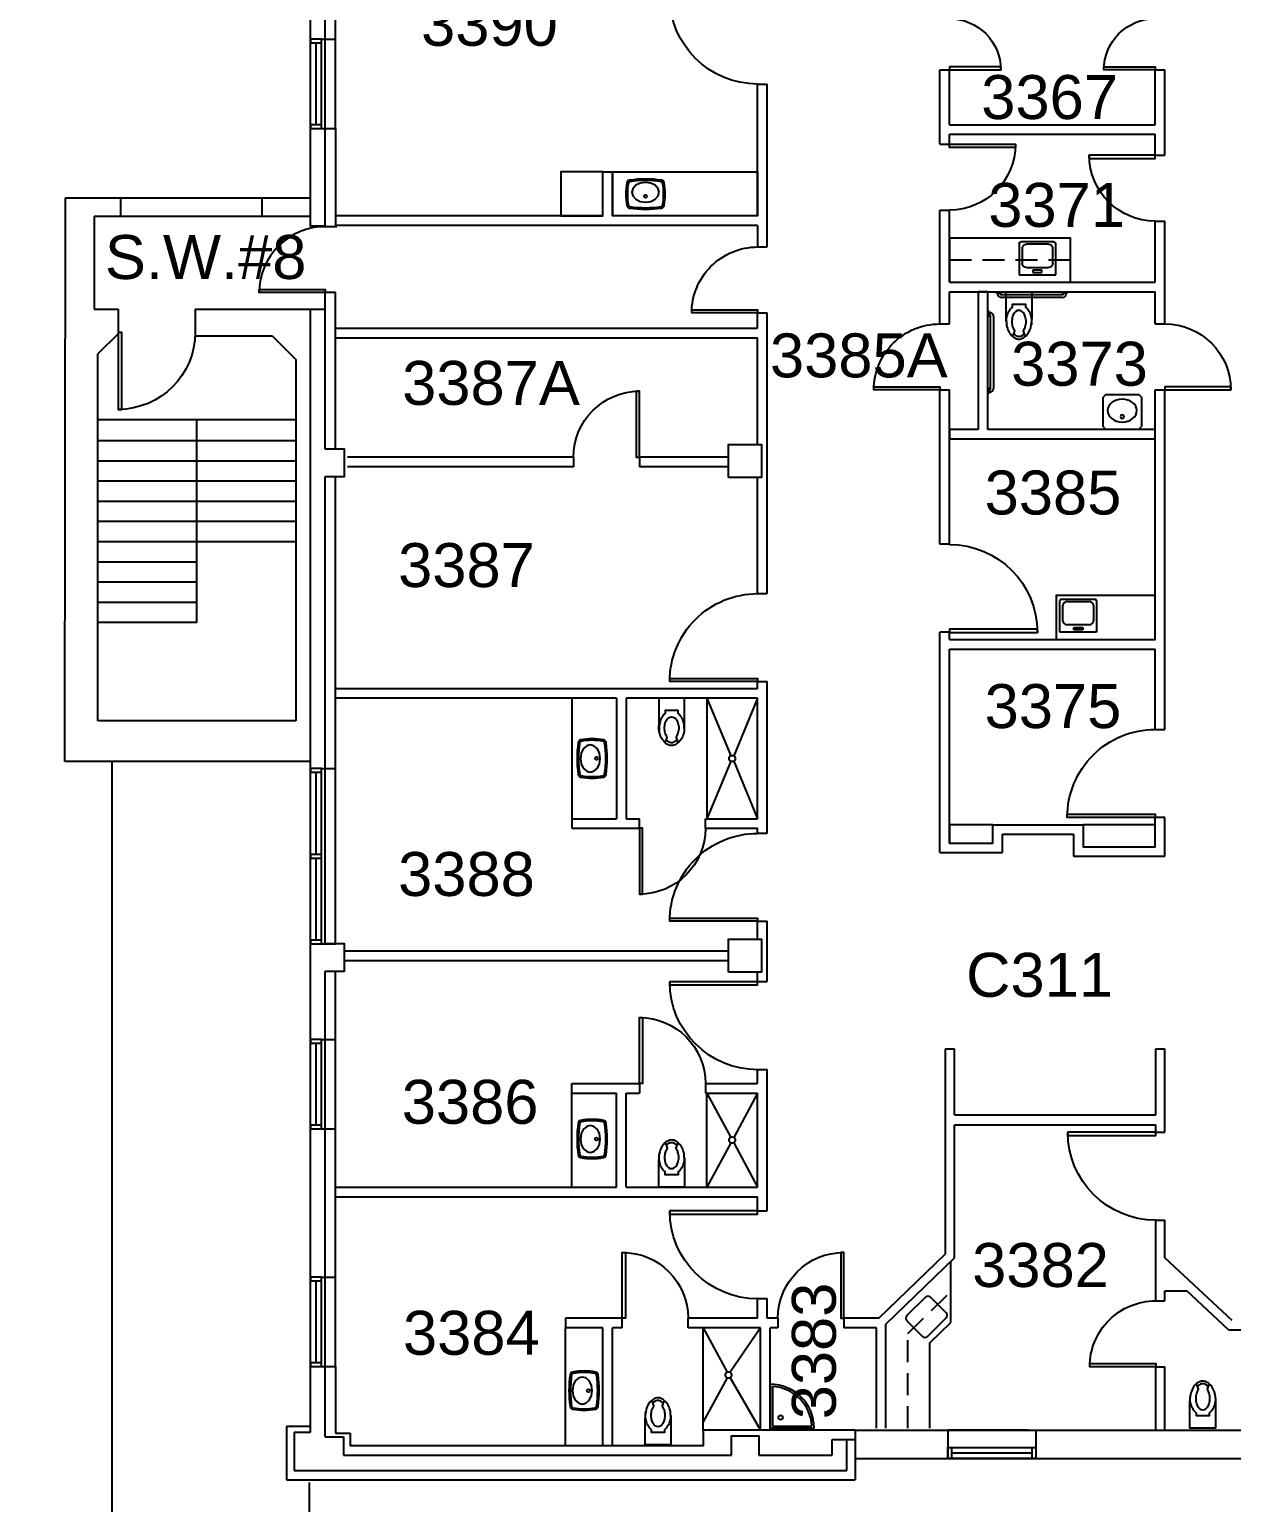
# Model space of a CAD drawing. Header units: inches. Extents: x -1169 to 5569, y -44 to 4300.
# Drawn here: x 4547 to 5202, y 610 to 1414 of the extents above; entities that cross this region are included whole.
import ezdxf

# ---------------------------------------------------------------- set-up
doc = ezdxf.new("R2010")
doc.units = ezdxf.units.IN
doc.header["$LTSCALE"] = 96
doc.header["$MEASUREMENT"] = 0
doc.linetypes.add('HIDDEN2', pattern=[0.1875, 0.125, -0.0625])
doc.layers.get('0').update_dxf_attribs({"linetype": 'CONTINUOUS'})
for name, color, linetype in [('A-ANNO-ROOM', 4, 'CONTINUOUS'), ('A-DOOR', 2, 'CONTINUOUS'), ('A-FLOR-CASE', 3, 'CONTINUOUS'), ('A-FLOR-CASE-UPPR', 3, 'HIDDEN2'), ('A-FLOR-PFIX', 2, 'CONTINUOUS'), ('A-FLOR-STRS', 2, 'CONTINUOUS'), ('A-GLAZ', 2, 'CONTINUOUS'), ('A-GLAZ-SILL', 1, 'CONTINUOUS'), ('A-ROOF-LEVL-THIN', 1, 'CONTINUOUS'), ('A-WALL-FULL', 6, 'CONTINUOUS')]:
    doc.layers.add(name, color=color, linetype=linetype)
doc.styles.add('Arial', font='arial.ttf')
doc.styles.get("Standard").update_dxf_attribs({"font": 'txt.shx', "width": 0.85})

# ---------------------------------------------------------------- blocks, each defined once
blk = doc.blocks.new('SINK')
blk.add_lwpolyline([(-9.14, 6), (-9.14, -6, 0.414214), (-7.14, -8), (7.14, -8, 0.414214), (9.14, -6), (9.14, 6, 0.414214), (7.14, 8), (-7.14, 8, 0.414214)], format="xyb", close=True)
blk = doc.blocks.new('P2477016')
for p, q in [((-3.603083, -23.831759), (-3.603083, -23.831759)), ((-2.504894, -21.068753), (-2.504894, -21.068753))]:
    blk.add_line(p, q)
for points in [[(-6.93083, -16.399601, -0.022673), (-7, -14.875), (-7, 0), (-3.020761, 0), (0, 0), (3.020761, 0), (7, 0), (7, -14.875)], [(-6.937926, -16.211212, -0.074934), (-6.387938, -12.562014, -0.085426), (-4.920528, -9.670474, -0.066386), (-3.550098, -8.264603), (-3.550098, -6.711212), (3.449902, -6.711212), (3.449902, -8.264603, -0.066386), (4.820333, -9.670474, -0.085426), (6.287743, -12.562014, -0.111314), (6.709134, -17.991061)], [(3.991504, -23.722377, -0.562484), (3.158962, -23.529526), (2.424162, -21.300368, -0.238976), (2.492058, -20.853364, 0.08035), (3.421006, -18.976205, 0.074934), (3.837731, -16.211212, 0.074934), (3.421006, -13.446218, 0.085426), (2.414145, -11.462194, 0.066386), (1.597345, -10.624271, 0.330534), (-1.69754, -10.624271, 0.066386), (-2.51434, -11.462194, 0.085426), (-3.521201, -13.446218, 0.074934), (-3.937926, -16.211212, 0.074934), (-3.521201, -18.976205, 0.08035), (-2.592253, -20.853364, -0.238976), (-2.524357, -21.300368), (-3.250575, -23.503493, -0.549653), (-4.069149, -23.710095)], [(0, -25.75, 0.143932), (2.498761, -25.015482, 0.107177), (4.949747, -22.564786, 0.077997), (6.431696, -19.212481, 0.065232), (7, -14.875)], [(-4.023967, -23.748064, 0.06085), (-2.498761, -25.015482, 0.143932), (0, -25.75)], [(-2.976493, -22.67201, 0.063273), (-1.687041, -23.754089, 0.143932), (0, -24.25)], [(0, -24.25, 0.143932), (1.687041, -23.754089, 0.059203), (2.902316, -22.750942)]]:
    blk.add_lwpolyline(points, format="xyb")
for centre, radius, start, end in [((5.443363, -16.211212), 12.38129, 180, 197.141641), ((2.746106, -17.043143), 9.558648, 197.141641, 216.672481), ((1.035634, -18.316811), 7.426057, 216.672481, 226.574161)]:
    blk.add_arc(centre, radius, start, end)
blk = doc.blocks.new('I_PLUMB_LAV_RECT20X18_P')
for p, q in [((-0.5, -0.95), (-0.5, 0)), ((-0.5, 0), (0.5, 0)), ((0.5, 0), (0.5, -0.95)), ((-0.418, -0.81), (-0.418, -0.347)), ((-0.298, -0.227), (0.298, -0.227)), ((-0.123, -0.145), (-0.123, -0.075)), ((-0.123, -0.075), (0.123, -0.075)), ((0.123, -0.145), (-0.123, -0.145)), ((0.123, -0.075), (0.123, -0.145)), ((0.418, -0.347), (0.418, -0.81)), ((0.45, -1), (-0.45, -1)), ((0.298, -0.93), (-0.298, -0.93))]:
    blk.add_line(p, q)
for centre, radius, start, end in [((-0.298, -0.347), 0.12, 90, 180), ((0.298, -0.347), 0.12, 0, 90), ((-0.45, -0.95), 0.05, 180, 270), ((-0.298, -0.81), 0.12, 180, 270), ((0.298, -0.81), 0.12, 270, 0), ((0.45, -0.95), 0.05, 270, 0)]:
    blk.add_arc(centre, radius, start, end)
blk = doc.blocks.new('*U234')
at = {"layer": 'A-FLOR-PFIX', "extrusion": (0, 0, -1), "xscale": -20, "yscale": 18, "zscale": -6}
blk.add_blockref('I_PLUMB_LAV_RECT20X18_P', (0, 0), dxfattribs=at)
blk = doc.blocks.new('*U235')
at = {"layer": 'A-FLOR-PFIX', "xscale": 20, "yscale": 18, "zscale": 6}
blk.add_blockref('I_PLUMB_LAV_RECT20X18_P', (0, 0), dxfattribs=at)
blk = doc.blocks.new('I_PLUMB_SINK_FLOORCORNER_P')
for p, q in [((1, 0), (0, 0)), ((0, 0), (0, -1)), ((0.05, -0.05), (0.05, -0.949)), ((0.949, -0.05), (0.05, -0.05))]:
    blk.add_line(p, q)
blk.add_circle((0.243, -0.238), 0.0498)
for radius, start, end in [(1, 270, 0), (0.95, 273.1529, 356.983)]:
    blk.add_arc((0, 0), radius, start, end)
blk = doc.blocks.new('*U236')
at = {"layer": 'A-FLOR-PFIX', "xscale": 24, "yscale": 24, "zscale": 4}
blk.add_blockref('I_PLUMB_SINK_FLOORCORNER_P', (0, 0), dxfattribs=at)
blk = doc.blocks.new('ELLIPSE')
blk.add_circle((0.5, 0.5), 0.5)
blk = doc.blocks.new('I_PLUMB_LAV_RECT-3D_P')
for p, q in [((-9, 0), (-10.5, -1.5)), ((9, 0), (-9, 0)), ((9, 0), (10.5, -1.5)), ((-10.5, -1.5), (-10.5, -17.5)), ((10.5, -17.5), (10.5, -1.5)), ((-9, -19), (-10.5, -17.5)), ((-9, -19), (9, -19)), ((10.5, -17.5), (9, -19))]:
    blk.add_line(p, q)
blk.add_circle((0.01, -7), 1)
at = {"xscale": 12.5, "yscale": 16, "zscale": 12.5, "rotation": 270}
blk.add_blockref('ELLIPSE', (-8, -4), dxfattribs=at)
blk = doc.blocks.new('*U279')
at = {"layer": 'A-FLOR-PFIX', "extrusion": (0, 0, -1), "xscale": -1, "zscale": -1}
blk.add_blockref('I_PLUMB_LAV_RECT-3D_P', (0, 0), dxfattribs=at)
blk = doc.blocks.new('I_PLUMB_GRAB_36IN+PLATE_P')
for p, q in [((0, 19.5), (0.5, 19.5)), ((0.5, 16.5), (0, 16.5)), ((0.75, 19.25), (0.5, 19.5)), ((0.75, 16.75), (0.5, 16.5)), ((0.75, 19.25), (0.75, 16.75)), ((0.75, 18.75), (1, 18.75)), ((1, 17.25), (0.75, 17.25)), ((1.5, -16.75), (1.5, 16.75)), ((3, 16.75), (3, -16.75)), ((0, -16.5), (0.5, -16.5)), ((0.5, -19.5), (0, -19.5)), ((0.75, -16.75), (0.5, -16.5)), ((0.75, -19.25), (0.5, -19.5)), ((0.75, -16.75), (0.75, -19.25)), ((0.75, -17.25), (1, -17.25)), ((1, -18.75), (0.75, -18.75))]:
    blk.add_line(p, q)
for centre, radius, start, end in [((1, 16.75), 2, 0, 90), ((1, 16.75), 0.5, 0, 90), ((1, -16.75), 2, 270, 0), ((1, -16.75), 0.5, 270, 0)]:
    blk.add_arc(centre, radius, start, end)
blk = doc.blocks.new('*U280')
at = {"layer": 'A-FLOR-PFIX'}
blk.add_blockref('I_PLUMB_GRAB_36IN+PLATE_P', (0, 0), dxfattribs=at)
blk = doc.blocks.new('I_PLUMB_GRAB_42IN+PLATE_P')
for p, q in [((0, 22.5), (0.5, 22.5)), ((0.5, 19.5), (0, 19.5)), ((0.75, 22.25), (0.5, 22.5)), ((0.75, 19.75), (0.5, 19.5)), ((0.75, 22.25), (0.75, 19.75)), ((0.75, 21.75), (1, 21.75)), ((1, 20.25), (0.75, 20.25)), ((1.5, -19.75), (1.5, 19.75)), ((3, 19.75), (3, -19.75)), ((0, -19.5), (0.5, -19.5)), ((0.5, -22.5), (0, -22.5)), ((0.75, -19.75), (0.5, -19.5)), ((0.75, -22.25), (0.5, -22.5)), ((0.75, -19.75), (0.75, -22.25)), ((0.75, -20.25), (1, -20.25)), ((1, -21.75), (0.75, -21.75))]:
    blk.add_line(p, q)
for centre, radius, start, end in [((1, 19.75), 2, 0, 90), ((1, 19.75), 0.5, 0, 90), ((1, -19.75), 2, 270, 0), ((1, -19.75), 0.5, 270, 0)]:
    blk.add_arc(centre, radius, start, end)
blk = doc.blocks.new('*U281')
at = {"layer": 'A-FLOR-PFIX'}
blk.add_blockref('I_PLUMB_GRAB_42IN+PLATE_P', (0, 0), dxfattribs=at)
blk = doc.blocks.new('*U261')
at = {"lineweight": -2}
for p, q in [((0, 0), (0, -5.25)), ((75, 0), (0, 0)), ((0, -5.25), (75, -5.25))]:
    blk.add_line(p, q, dxfattribs=at)
blk = doc.blocks.new('*U262')
at = {"lineweight": -2}
for p, q in [((0, 0), (0, -5.25)), ((15.73, 0), (0, 0)), ((112.27, 0), (20.98, 0)), ((112.27, -5.25), (112.27, 0)), ((0, -5.25), (20.98, -5.25)), ((20.98, -5.25), (112.27, -5.25))]:
    blk.add_line(p, q, dxfattribs=at)
blk = doc.blocks.new('*U117')
for p, q in [((0, 0), (0, 0)), ((-36, 0), (-36, 0))]:
    blk.add_line(p, q)
blk.add_lwpolyline([(0, 0), (0, -36), (-1.75, -36), (-1.75, 0)], close=True)
blk.add_arc((0, 0), 36, 180, 270)
blk = doc.blocks.new('COL-NW')
blk.add_lwpolyline([(-9, -9), (-9, 9), (9, 9), (9, -9)], close=True)
blk = doc.blocks.new('*U154')
for p, q in [((0, 0), (0, 0)), ((-48, 0), (-48, 0))]:
    blk.add_line(p, q)
blk.add_lwpolyline([(0, 0), (0, -48), (-1.75, -48), (-1.75, 0)], close=True)
blk.add_arc((0, 0), 48, 180, 270)
blk = doc.blocks.new('*U157')
for p, q in [((0, 0), (0, 0)), ((36, 0), (36, 0))]:
    blk.add_line(p, q)
blk.add_lwpolyline([(0, 0), (0, -36), (1.75, -36), (1.75, 0)], close=True)
blk.add_arc((0, 0), 36, 270, 0)
blk = doc.blocks.new('*U165')
for p, q in [((0, 0), (0, 0)), ((48, 0), (48, 0))]:
    blk.add_line(p, q)
blk.add_lwpolyline([(0, 0), (0, -48), (1.75, -48), (1.75, 0)], close=True)
blk.add_arc((0, 0), 48, 270, 0)
blk = doc.blocks.new('*U53')
for p, q in [((0, 0), (0, 0)), ((36, 0), (36, 0))]:
    blk.add_line(p, q)
blk.add_lwpolyline([(0, 0), (0, 36), (1.75, 36), (1.75, 0)], close=True)
blk.add_arc((0, 0), 36, 0, 90)
blk = doc.blocks.new('*U172')
for p, q in [((0, 0), (0, 0)), ((-36, 0), (-36, 0))]:
    blk.add_line(p, q)
blk.add_lwpolyline([(0, 0), (0, 36), (-1.75, 36), (-1.75, 0)], close=True)
blk.add_arc((0, 0), 36, 90, 180)
blk = doc.blocks.new('*U173')
for p, q in [((0, 0), (0, 0)), ((-36, 0), (-36, 0))]:
    blk.add_line(p, q)
blk.add_lwpolyline([(0, 0), (0, -36), (-1.75, -36), (-1.75, 0)], close=True)
blk.add_arc((0, 0), 36, 180, 270)
blk = doc.blocks.new('*U130')
for p, q in [((0, 0), (0, 0)), ((36, 0), (36, 0))]:
    blk.add_line(p, q)
blk.add_lwpolyline([(0, 0), (0, -36), (1.75, -36), (1.75, 0)], close=True)
blk.add_arc((0, 0), 36, 270, 0)
blk = doc.blocks.new('*U63')
for p, q in [((0, 0), (0, 0)), ((48, 0), (48, 0))]:
    blk.add_line(p, q)
blk.add_lwpolyline([(0, 0), (0, 48), (1.75, 48), (1.75, 0)], close=True)
blk.add_arc((0, 0), 48, 0, 90)
blk = doc.blocks.new('*U129')
for p, q in [((0, 0), (0, 0)), ((36, 0), (36, 0))]:
    blk.add_line(p, q)
blk.add_lwpolyline([(0, 0), (0, 36), (1.75, 36), (1.75, 0)], close=True)
blk.add_arc((0, 0), 36, 0, 90)
blk = doc.blocks.new('*U131')
for p, q in [((0, 0), (0, 0)), ((-36, 0), (-36, 0))]:
    blk.add_line(p, q)
blk.add_lwpolyline([(0, 0), (0, -36), (-1.75, -36), (-1.75, 0)], close=True)
blk.add_arc((0, 0), 36, 180, 270)
blk = doc.blocks.new('*U124')
for p, q in [((0, 0), (0, 0)), ((-36, 0), (-36, 0))]:
    blk.add_line(p, q)
blk.add_lwpolyline([(0, 0), (0, 36), (-1.75, 36), (-1.75, 0)], close=True)
blk.add_arc((0, 0), 36, 90, 180)
blk = doc.blocks.new('*U132')
for p, q in [((0, 0), (0, 0)), ((28, 0), (28, 0))]:
    blk.add_line(p, q)
blk.add_lwpolyline([(0, 0), (0, 28), (1.75, 28), (1.75, 0)], close=True)
blk.add_arc((0, 0), 28, 0, 90)
blk = doc.blocks.new('*U133')
for p, q in [((0, 0), (0, 0)), ((28, 0), (28, 0))]:
    blk.add_line(p, q)
blk.add_lwpolyline([(0, 0), (0, -28), (1.75, -28), (1.75, 0)], close=True)
blk.add_arc((0, 0), 28, 270, 0)
blk = doc.blocks.new('*U106')
for p, q in [((0, 0), (0, 0)), ((-48, 0), (-48, 0))]:
    blk.add_line(p, q)
blk.add_lwpolyline([(0, 0), (0, -48), (-1.75, -48), (-1.75, 0)], close=True)
blk.add_arc((0, 0), 48, 180, 270)
blk = doc.blocks.new('*U62')
for p, q in [((0, 0), (0, 0)), ((36, 0), (36, 0))]:
    blk.add_line(p, q)
blk.add_lwpolyline([(0, 0), (0, 36), (1.75, 36), (1.75, 0)], close=True)
blk.add_arc((0, 0), 36, 0, 90)

msp = doc.modelspace()

# ---------------------------------------------------------------- linework, layer by layer
at = {"layer": 'A-FLOR-CASE'}
for p, q in [((4842.47, 1048.53), (4842.47, 982.84)), ((4842.47, 781.78), (4842.47, 833.1)), ((5049.22, 707.9), (5049.22, 741.28)), ((5037.72, 696.78), (5049.22, 707.9)), ((4839.04, 640.57), (4839.04, 704.93)), ((5037.72, 650.21), (5037.72, 696.78))]:
    msp.add_line(p, q, dxfattribs=at)
for points in [[(4864.65, 1335.78), (4943.84, 1335.78), (4943.84, 1311.78), (4864.65, 1311.78)], [(5048.45, 1275.57), (5114.45, 1275.57), (5114.45, 1299.57), (5048.45, 1299.57)], [(5106.72, 1080.57), (5160.72, 1080.57), (5160.72, 1104.57), (5106.72, 1104.57)], [(5072.12, 979.57), (5048.45, 979.57), (5048.45, 969.57), (5072.12, 969.57)], [(5160.72, 979.57), (5121.37, 979.57), (5121.37, 967.57), (5160.72, 967.57)]]:
    msp.add_lwpolyline(points, close=True, dxfattribs=at)
at = {"layer": 'A-FLOR-CASE-UPPR'}
for p, q in [((5114.45, 1287.57), (5048.45, 1287.57)), ((5025.72, 701.87), (5049.22, 724.59)), ((5025.72, 650.21), (5025.72, 701.87))]:
    msp.add_line(p, q, dxfattribs=at)
at = {"layer": 'A-FLOR-PFIX'}
for p, q in [((4916.03, 1048.53), (4929.13, 1017.18)), ((4916.03, 1048.53), (4916.03, 982.84)), ((4943.84, 1048.53), (4930.75, 1017.18)), ((4929.13, 1014.19), (4916.03, 982.84)), ((4930.75, 1014.19), (4943.84, 982.84)), ((4916.03, 781.78), (4916.03, 833.1)), ((4916.03, 833.1), (4929.13, 808.93)), ((4943.84, 833.1), (4930.75, 808.93)), ((4929.13, 805.95), (4916.03, 781.78)), ((4930.75, 805.95), (4943.84, 781.78)), ((4914.04, 649.07), (4914.04, 704.93)), ((4914.04, 704.93), (4927.14, 680.77)), ((4945.41, 704.93), (4928.75, 680.77)), ((4927.14, 677.78), (4914.04, 653.62)), ((4928.75, 677.78), (4945.41, 649.07))]:
    msp.add_line(p, q, dxfattribs=at)
for points in [[(4891.41, 1316.08, 0.319535), (4892.79, 1317.41, 0.093638), (4892.79, 1329.96, 0.319535), (4891.41, 1331.29, 0.073603), (4873.9, 1331.29, 0.319535), (4872.52, 1329.96, 0.093638), (4872.52, 1317.41, 0.319535), (4873.9, 1316.08, 0.073603)], [(4891.29, 1316.9, 0.319535), (4891.98, 1317.56, 0.093638), (4891.98, 1329.81, 0.319535), (4891.29, 1330.47, 0.073603), (4874.02, 1330.47, 0.319535), (4873.33, 1329.81, 0.093638), (4873.33, 1317.56, 0.319535), (4874.02, 1316.9, 0.073603)], [(4861.15, 1024.46, 0.319535), (4859.82, 1025.84, 0.093638), (4847.26, 1025.84, 0.319535), (4845.94, 1024.46, 0.073603), (4845.94, 1006.95, 0.319535), (4847.26, 1005.57, 0.093638), (4859.82, 1005.57, 0.319535), (4861.15, 1006.95, 0.073603)], [(4860.33, 1024.34, 0.319535), (4859.67, 1025.03, 0.093638), (4847.42, 1025.03, 0.319535), (4846.75, 1024.34, 0.073603), (4846.75, 1007.07, 0.319535), (4847.42, 1006.38, 0.093638), (4859.67, 1006.38, 0.319535), (4860.33, 1007.07, 0.073603)], [(4861.15, 816.79, 0.319535), (4859.82, 818.17, 0.093638), (4847.26, 818.17, 0.319535), (4845.94, 816.79, 0.073603), (4845.94, 799.28, 0.319535), (4847.26, 797.9, 0.093638), (4859.82, 797.9, 0.319535), (4861.15, 799.28, 0.073603)], [(4860.33, 816.67, 0.319535), (4859.67, 817.36, 0.093638), (4847.42, 817.36, 0.319535), (4846.75, 816.67, 0.073603), (4846.75, 799.4, 0.319535), (4847.42, 798.71, 0.093638), (4859.67, 798.71, 0.319535), (4860.33, 799.4, 0.073603)], [(4856.75, 679.48, 0.319535), (4855.43, 680.86, 0.093638), (4842.87, 680.86, 0.319535), (4841.54, 679.48, 0.073603), (4841.54, 661.97, 0.319535), (4842.87, 660.59, 0.093638), (4855.43, 660.59, 0.319535), (4856.75, 661.97, 0.073603)], [(4855.94, 679.36, 0.319535), (4855.27, 680.05, 0.093638), (4843.02, 680.05, 0.319535), (4842.36, 679.36, 0.073603), (4842.36, 662.09, 0.319535), (4843.02, 661.4, 0.093638), (4855.27, 661.4, 0.319535), (4855.94, 662.09, 0.073603)]]:
    msp.add_lwpolyline(points, format="xyb", close=True, dxfattribs=at)
for points in [[(4890.08, 1324.66), (4889.56, 1326.64), (4887.9, 1328.49), (4885.59, 1329.64), (4882.65, 1330.07), (4879.72, 1329.64), (4877.41, 1328.49), (4875.75, 1326.64), (4875.23, 1324.66), (4875.75, 1322.69), (4877.41, 1320.84), (4879.72, 1319.69), (4882.65, 1319.26), (4885.59, 1319.69), (4887.9, 1320.84), (4889.56, 1322.69)], [(4852.56, 1023.13), (4850.59, 1022.6), (4848.74, 1020.95), (4847.59, 1018.64), (4847.16, 1015.7), (4847.59, 1012.77), (4848.74, 1010.45), (4850.59, 1008.8), (4852.56, 1008.28), (4854.54, 1008.8), (4856.38, 1010.45), (4857.53, 1012.77), (4857.97, 1015.7), (4857.53, 1018.64), (4856.38, 1020.95), (4854.54, 1022.6)], [(4852.56, 815.46), (4850.59, 814.93), (4848.74, 813.28), (4847.59, 810.97), (4847.16, 808.03), (4847.59, 805.1), (4848.74, 802.78), (4850.59, 801.13), (4852.56, 800.61), (4854.54, 801.13), (4856.38, 802.78), (4857.53, 805.1), (4857.97, 808.03), (4857.53, 810.97), (4856.38, 813.28), (4854.54, 814.93)], [(4848.17, 678.15), (4846.2, 677.63), (4844.35, 675.98), (4843.2, 673.66), (4842.76, 670.73), (4843.2, 667.79), (4844.35, 665.48), (4846.2, 663.82), (4848.17, 663.3), (4850.14, 663.82), (4851.99, 665.48), (4853.14, 667.79), (4853.57, 670.73), (4853.14, 673.66), (4851.99, 675.98), (4850.14, 677.63)]]:
    msp.add_lwpolyline(points, close=True, dxfattribs=at)
for centre, radius in [((4882.65, 1322.56), 0.825), ((4855.91, 1015.7), 0.825), ((4929.94, 1015.68), 1.7), ((4855.91, 808.03), 0.825), ((4929.94, 807.44), 1.7), ((4927.95, 679.28), 1.7), ((4851.52, 670.73), 0.825)]:
    msp.add_circle(centre, radius, dxfattribs=at)
at = {"layer": 'A-FLOR-STRS'}
for p, q in [((4583.99, 1200.65), (4691.99, 1200.65)), ((4637.99, 1089.9), (4637.99, 1200.65)), ((4584.01, 1189.16), (4691.97, 1189.16)), ((4584.01, 1178.16), (4691.97, 1178.16)), ((4584.01, 1167.16), (4691.97, 1167.16)), ((4584, 1156.17), (4691.97, 1156.17)), ((4584, 1145.17), (4691.97, 1145.17)), ((4584, 1134.17), (4691.97, 1134.17)), ((4584, 1123.03), (4638, 1123.03)), ((4584, 1112.03), (4638, 1112.03)), ((4584, 1101.03), (4638, 1101.03)), ((4584, 1090.03), (4638, 1090.03))]:
    msp.add_line(p, q, dxfattribs=at)
at = {"layer": 'A-GLAZ'}
for p, q in [((4699.99, 1361.46), (4699.99, 1406.26)), ((4702.99, 1361.46), (4702.99, 1406.26)), ((4705.99, 1361.46), (4705.99, 1406.26)), ((4699.99, 963.36), (4699.99, 1008.15)), ((4702.99, 963.36), (4702.99, 1008.15)), ((4705.99, 963.36), (4705.99, 1008.15)), ((4699.99, 916.57), (4699.99, 961.36)), ((4702.99, 916.57), (4702.99, 961.36)), ((4705.99, 916.57), (4705.99, 961.36)), ((4699.99, 815.57), (4699.99, 860.36)), ((4702.99, 815.57), (4702.99, 860.36)), ((4705.99, 815.57), (4705.99, 860.36)), ((4699.99, 685.9), (4699.99, 730.7)), ((4702.99, 685.9), (4702.99, 730.7)), ((4705.99, 685.9), (4705.99, 730.7)), ((5091.56, 649.07), (5047.56, 649.07)), ((5049.56, 639.68), (5093.56, 639.68)), ((5049.56, 636.68), (5093.56, 636.68)), ((5093.56, 633.68), (5049.56, 633.68))]:
    msp.add_line(p, q, dxfattribs=at)
at = {"layer": 'A-GLAZ-SILL'}
for p, q in [((4713.49, 1359.46), (4713.49, 1408.26)), ((4596.21, 1321.66), (4673.43, 1321.63)), ((4596.21, 1311.66), (4673.43, 1311.63)), ((4713.49, 914.57), (4713.49, 1010.15)), ((4713.49, 813.57), (4713.49, 862.36)), ((4713.49, 683.9), (4713.49, 732.7)), ((5047.56, 649.07), (5095.56, 649.07))]:
    msp.add_line(p, q, dxfattribs=at)
at = {"layer": 'A-ROOF-LEVL-THIN'}
for points in [[(3426.74, 621.07), (3519.74, 621.07), (3519.74, 543.57), (3546.24, 543.57), (3546.24, 546.57), (4111.74, 546.57), (4111.74, 497.07), (4565.24, 497.07), (4565.24, 543.07), (4591.74, 543.07), (4591.74, 1014.07)], [(4699.24, 620.57), (4699.24, 264.07), (4695.24, 264.07), (4695.24, 182.07), (4777.24, 182.07), (4777.24, 186.07), (5111.74, 186.07), (5111.74, 171.07), (5149.24, 171.07), (5149.24, 186.07), (5487.24, 186.07), (5487.24, 182.07), (5569.24, 182.07), (5569.24, 264.07), (5565.24, 264.07), (5565.24, 649.57), (5556.74, 649.57), (5556.74, 617.57), (5523.24, 617.57), (5523.24, 622.07)]]:
    msp.add_lwpolyline(points, dxfattribs=at)
at = {"layer": 'A-WALL-FULL'}
for p, q in [((4699.99, 1305.94), (4699.99, 1930.57)), ((4707.99, 1305.94), (4707.99, 1439.57)), ((4713.49, 1408.26), (4713.49, 1439.57)), ((4705.99, 1408.26), (4713.49, 1408.26)), ((5043.2, 1350.95), (5043.2, 1391.45)), ((5043.2, 1391.45), (5048.45, 1391.45)), ((5048.45, 1361.57), (5048.45, 1391.45)), ((5160.72, 1361.57), (5160.72, 1391.45)), ((5160.72, 1391.45), (5165.97, 1391.45)), ((5165.97, 1344.95), (5165.97, 1391.45)), ((4943.84, 1311.78), (4943.84, 1383.72)), ((4943.84, 1383.72), (4949.09, 1383.72)), ((4949.09, 1294.95), (4949.09, 1383.72)), ((4705.99, 1359.46), (4713.49, 1359.46)), ((4713.49, 1359.46), (4713.49, 1305.94)), ((5048.45, 1361.57), (5160.72, 1361.57)), ((5043.2, 1350.95), (5048.45, 1350.95)), ((5048.45, 1350.95), (5048.45, 1356.32)), ((5048.45, 1356.32), (5160.72, 1356.32)), ((5160.72, 1344.95), (5160.72, 1356.32)), ((5160.72, 1344.95), (5165.97, 1344.95)), ((4565.99, 1014.07), (4566.21, 1321.63)), ((4566.21, 1321.63), (4596.21, 1321.63)), ((4596.21, 1321.63), (4596.21, 1311.66)), ((4673.43, 1321.63), (4673.43, 1311.63)), ((4673.43, 1321.63), (4699.99, 1321.63)), ((4581.93, 1311.66), (4581.93, 1260.93)), ((4581.93, 1311.66), (4596.21, 1311.66)), ((4673.43, 1311.63), (4699.99, 1311.63)), ((4859.4, 1311.78), (4714.29, 1311.78)), ((4943.84, 1311.78), (4864.65, 1311.78)), ((5043.2, 1314.95), (5048.45, 1314.95)), ((5043.2, 1252.95), (5043.2, 1314.95)), ((5048.45, 1275.57), (5048.45, 1314.95)), ((4707.99, 1306.12), (4699.99, 1306.12)), ((4699.99, 1305.94), (4714.29, 1305.94)), ((4943.84, 1306.53), (4714.29, 1306.53)), ((4943.84, 1306.53), (4943.84, 1294.95)), ((5160.72, 1275.57), (5160.72, 1308.95)), ((5160.72, 1308.95), (5165.97, 1308.95)), ((5165.97, 1252.95), (5165.97, 1308.95)), ((4943.84, 1294.95), (4949.09, 1294.95)), ((5048.45, 1275.57), (5160.72, 1275.57)), ((5048.45, 1270.32), (5160.72, 1270.32)), ((5048.45, 1252.95), (5048.45, 1270.32)), ((5160.72, 1252.95), (5160.72, 1270.32)), ((4707.99, 1184.57), (4707.99, 1269.94)), ((4713.49, 1269.94), (4707.99, 1269.94)), ((4713.49, 1184.57), (4713.49, 1269.94)), ((4581.93, 1260.93), (4594.93, 1260.93)), ((4594.93, 1260.93), (4594.93, 1247.42)), ((4636.99, 1260.93), (4707.99, 1260.93)), ((4636.99, 1260.93), (4636.99, 1246.42)), ((4699.99, 648.07), (4699.99, 1260.93)), ((4943.84, 1250.57), (4943.84, 1258.95)), ((4943.84, 1258.95), (4946.47, 1258.95)), ((4946.47, 1258.95), (4949.09, 1258.95)), ((4949.09, 1105.66), (4949.09, 1258.95)), ((4594.93, 1247.42), (4583.99, 1236.48)), ((4636.99, 1246.42), (4679.06, 1246.42)), ((4679.06, 1246.42), (4691.99, 1233.49)), ((4713.49, 1250.57), (4943.84, 1250.57)), ((5043.2, 1252.95), (5048.45, 1252.95)), ((5160.72, 1252.95), (5165.97, 1252.95)), ((4713.49, 1245.32), (4943.84, 1245.32)), ((4943.84, 1187.06), (4943.84, 1245.32)), ((4583.99, 1036.23), (4583.99, 1236.48)), ((4691.99, 1233.49), (4691.99, 1036.23)), ((5043.2, 1132.57), (5043.2, 1216.95)), ((5043.2, 1216.95), (5048.45, 1216.95)), ((5048.45, 1132.57), (5048.45, 1216.95)), ((5160.72, 1080.57), (5160.72, 1216.95)), ((5160.72, 1216.95), (5165.97, 1216.95)), ((5165.97, 1031.57), (5165.97, 1216.95)), ((4843.31, 1180.07), (4720.13, 1180.07)), ((4843.31, 1174.82), (4720.13, 1174.82)), ((4843.31, 1180.07), (4843.31, 1174.82)), ((4928.09, 1180.07), (4879.31, 1180.07)), ((4879.31, 1180.07), (4879.31, 1174.82)), ((4928.09, 1174.82), (4879.31, 1174.82)), ((4707.99, 914.57), (4707.99, 1169.57)), ((4713.49, 1010.15), (4713.49, 1169.57)), ((4943.84, 1105.66), (4943.84, 1169.06)), ((5048.45, 1132.57), (5043.2, 1132.57)), ((4943.84, 1105.66), (4949.09, 1105.66)), ((5043.2, 964.32), (5043.2, 1084.57)), ((5048.45, 1084.57), (5043.2, 1084.57)), ((5048.45, 1080.57), (5048.45, 1084.57)), ((5048.45, 1080.57), (5160.72, 1080.57)), ((5048.45, 1075.32), (5160.72, 1075.32)), ((5048.45, 969.57), (5048.45, 1075.32)), ((5160.72, 1031.57), (5160.72, 1075.32)), ((4943.84, 1053.78), (4713.49, 1053.78)), ((4943.84, 1057.78), (4949.09, 1057.78)), ((4943.84, 1053.78), (4943.84, 1057.66)), ((4949.09, 974.95), (4949.09, 1057.78)), ((4866.84, 1048.53), (4713.49, 1048.53)), ((4866.84, 1048.53), (4866.84, 982.84)), ((4943.84, 1048.53), (4872.09, 1048.53)), ((4872.09, 1048.53), (4872.09, 982.84)), ((4943.84, 982.84), (4943.84, 1048.53)), ((4691.99, 1036.23), (4583.99, 1036.23)), ((5160.72, 1031.57), (5165.97, 1031.57)), ((4699.99, 1014.07), (4565.99, 1014.07)), ((4705.99, 1010.15), (4713.49, 1010.15)), ((4842.47, 982.84), (4866.84, 982.84)), ((4842.47, 982.84), (4842.47, 977.59)), ((4872.09, 982.84), (4879.31, 982.84)), ((4879.31, 977.59), (4879.31, 982.84)), ((4915.31, 982.84), (4943.84, 982.84)), ((4915.31, 977.59), (4915.31, 982.84)), ((5165.97, 983.57), (5160.72, 983.57)), ((5160.72, 967.57), (5160.72, 983.57)), ((5165.97, 962.32), (5165.97, 983.57)), ((4842.47, 977.59), (4879.31, 977.59)), ((4915.31, 977.59), (4943.84, 977.59)), ((4943.84, 974.95), (4943.84, 977.59)), ((4943.84, 974.95), (4949.09, 974.95)), ((5072.12, 979.57), (5121.37, 979.57)), ((5072.12, 969.57), (5072.12, 979.57)), ((5077.37, 974.32), (5116.12, 974.32)), ((5077.37, 964.32), (5077.37, 974.32)), ((5116.12, 974.32), (5116.12, 962.32)), ((5121.37, 979.57), (5121.37, 967.57)), ((5048.45, 969.57), (5072.12, 969.57)), ((5121.37, 967.57), (5160.72, 967.57)), ((5043.2, 964.32), (5077.37, 964.32)), ((5116.12, 962.32), (5165.97, 962.32)), ((4943.84, 917.06), (4943.84, 926.95)), ((4943.84, 926.95), (4949.09, 926.95)), ((4949.09, 893.95), (4949.09, 926.95)), ((4705.99, 914.57), (4713.49, 914.57)), ((4928.09, 910.57), (4718.49, 910.57)), ((4928.09, 905.32), (4718.49, 905.32)), ((4707.99, 645.57), (4707.99, 899.57)), ((4713.49, 862.36), (4713.49, 899.57)), ((4943.84, 893.95), (4943.84, 899.06)), ((4943.84, 893.95), (4949.09, 893.95)), ((4705.99, 862.36), (4713.49, 862.36)), ((5046.22, 857.21), (5051.22, 857.21)), ((5046.22, 745.33), (5046.22, 857.21)), ((5051.22, 821.21), (5051.22, 857.21)), ((5160.97, 821.21), (5160.97, 857.21)), ((5160.97, 857.21), (5165.97, 857.21)), ((5165.97, 811.71), (5165.97, 857.21)), ((4943.84, 845.95), (4949.09, 845.95)), ((4943.84, 838.35), (4943.84, 845.95)), ((4949.09, 768.83), (4949.09, 845.95)), ((4842.47, 838.35), (4879.31, 838.35)), ((4842.47, 833.1), (4842.47, 838.35)), ((4879.31, 838.35), (4879.31, 833.1)), ((4915.31, 838.35), (4943.84, 838.35)), ((4915.31, 838.35), (4915.31, 833.1)), ((4842.47, 833.1), (4866.84, 833.1)), ((4866.84, 781.78), (4866.84, 833.1)), ((4872.09, 781.78), (4872.09, 833.1)), ((4872.09, 833.1), (4879.31, 833.1)), ((4915.31, 833.1), (4943.84, 833.1)), ((4943.84, 781.78), (4943.84, 833.1)), ((5051.22, 821.21), (5160.97, 821.21)), ((4705.99, 813.57), (4713.49, 813.57)), ((4713.49, 732.7), (4713.49, 813.57)), ((5051.22, 815.71), (5160.97, 815.71)), ((5051.22, 743.21), (5051.22, 815.71)), ((5160.97, 811.71), (5160.97, 815.71)), ((5160.97, 811.71), (5165.97, 811.71)), ((4713.49, 781.78), (4866.84, 781.78)), ((4872.09, 781.78), (4943.84, 781.78)), ((4713.49, 776.53), (4943.84, 776.53)), ((4943.84, 768.95), (4943.84, 776.53)), ((4943.84, 768.83), (4949.09, 768.83)), ((5160.97, 719.71), (5160.97, 763.71)), ((5160.97, 763.71), (5165.97, 763.71)), ((5165.97, 743.26), (5165.97, 763.71)), ((5009.86, 710.18), (5046.22, 745.33)), ((5013.72, 706.96), (5051.22, 743.21)), ((5202.69, 708.96), (5165.97, 743.26)), ((4705.99, 732.7), (4713.49, 732.7)), ((5165.97, 719.71), (5165.97, 725.21)), ((5165.97, 725.21), (5177.97, 725.21)), ((5200.72, 703.96), (5177.97, 725.21)), ((4943.84, 720.95), (4949.09, 720.95)), ((4943.84, 710.18), (4943.84, 720.95)), ((4949.09, 710.18), (4949.09, 720.95)), ((5160.97, 719.71), (5165.97, 719.71)), ((4869.92, 710.18), (4839.04, 710.18)), ((4839.04, 710.18), (4839.04, 704.93)), ((4869.92, 704.93), (4869.92, 710.18)), ((4943.84, 710.18), (4905.92, 710.18)), ((4905.92, 704.93), (4905.92, 710.18)), ((4954.92, 710.18), (4949.09, 710.18)), ((4954.92, 710.18), (4954.92, 704.93)), ((4990.92, 710.18), (4990.92, 704.93)), ((5009.86, 710.18), (4990.92, 710.18)), ((4859.41, 704.93), (4839.04, 704.93)), ((4859.41, 640.57), (4859.41, 704.93)), ((4869.92, 704.93), (4864.66, 704.93)), ((4864.66, 640.57), (4864.66, 704.93)), ((4945.41, 704.93), (4905.92, 704.93)), ((4945.41, 649.07), (4945.41, 704.93)), ((4954.92, 704.93), (4950.66, 704.93)), ((4950.66, 649.07), (4950.66, 704.93)), ((5008.72, 704.93), (4990.92, 704.93)), ((5008.72, 650.21), (5008.72, 704.93)), ((5013.72, 650.21), (5013.72, 706.96)), ((5200.72, 703.96), (5246.64, 703.96)), ((4705.99, 683.9), (4713.49, 683.9)), ((4713.49, 683.9), (4713.49, 647.57)), ((5160.97, 683.71), (5165.97, 683.71)), ((5160.97, 649.07), (5160.97, 683.71)), ((5165.97, 649.07), (5165.97, 683.71)), ((4686.74, 651.07), (4686.74, 622.07)), ((4699.99, 651.07), (4686.74, 651.07)), ((4690.99, 648.07), (4690.99, 627.07)), ((4690.99, 648.07), (4699.99, 648.07)), ((4707.99, 645.57), (4717.99, 645.57)), ((4713.49, 647.57), (4721.49, 647.57)), ((4717.99, 645.57), (4717.99, 635.57)), ((4721.49, 647.57), (4721.49, 640.57)), ((4984.49, 635.57), (4984.49, 644.07)), ((4984.49, 644.07), (4996.99, 644.07)), ((4992.49, 627.07), (4992.49, 644.07)), ((4996.99, 649.07), (5047.56, 649.07)), ((4996.99, 649.07), (4996.99, 622.07)), ((5047.56, 649.07), (5047.56, 633.68)), ((5095.56, 649.07), (5095.56, 633.68)), ((5095.56, 649.07), (5212.99, 649.07)), ((4717.99, 635.57), (4929.49, 635.57)), ((4944.49, 635.57), (4984.49, 635.57)), ((4690.99, 627.07), (4992.49, 627.07)), ((4996.99, 633.68), (5212.99, 633.68)), ((4686.74, 622.07), (4996.99, 622.07))]:
    msp.add_line(p, q, dxfattribs=at)
for points in [[(4699.99, 1406.26), (4705.99, 1406.26), (4705.99, 1408.26), (4699.99, 1408.26)], [(4699.99, 1359.46), (4705.99, 1359.46), (4705.99, 1361.46), (4699.99, 1361.46)], [(4859.4, 1335.78), (4836.4, 1335.78), (4836.4, 1311.78), (4859.4, 1311.78)], [(4699.99, 1008.15), (4705.99, 1008.15), (4705.99, 1010.15), (4699.99, 1010.15)], [(4699.99, 961.36), (4705.99, 961.36), (4705.99, 963.36), (4699.99, 963.36)], [(4699.99, 914.57), (4705.99, 914.57), (4705.99, 916.57), (4699.99, 916.57)], [(4699.99, 860.36), (4705.99, 860.36), (4705.99, 862.36), (4699.99, 862.36)], [(4699.99, 813.57), (4705.99, 813.57), (4705.99, 815.57), (4699.99, 815.57)], [(4699.99, 730.7), (4705.99, 730.7), (4705.99, 732.7), (4699.99, 732.7)], [(4699.99, 683.9), (4705.99, 683.9), (4705.99, 685.9), (4699.99, 685.9)], [(5047.56, 639.68), (5049.56, 639.68), (5049.56, 633.68), (5047.56, 633.68)], [(5093.56, 639.68), (5095.56, 639.68), (5095.56, 633.68), (5093.56, 633.68)]]:
    msp.add_lwpolyline(points, close=True, dxfattribs=at)
for points in [[(4859.4, 1311.78), (4859.4, 1335.78), (4864.65, 1335.78), (4864.65, 1311.78)], [(4707.99, 1169.57), (4718.49, 1169.57), (4718.49, 1184.57), (4707.99, 1184.57)], [(4707.99, 899.57), (4718.49, 899.57), (4718.49, 914.57), (4707.99, 914.57)], [(4996.99, 649.07), (4914.04, 649.07), (4914.04, 640.57), (4721.49, 640.57)], [(4929.49, 635.57), (4929.49, 646.07), (4944.49, 646.07), (4944.49, 635.57)]]:
    msp.add_lwpolyline(points, dxfattribs=at)

# ---------------------------------------------------------------- block references
at = {"layer": 'A-DOOR', "xscale": -1, "rotation": 270}
for name, p in [('*U106', (4943.84, 1431.72)), ('*U132', (5048.45, 1391.45)), ('*U133', (5160.72, 1391.45)), ('*U124', (5048.45, 1350.95)), ('*U131', (5160.72, 1344.95)), ('*U130', (4943.84, 1258.83)), ('*U130', (5043.2, 1216.83)), ('*U129', (5165.97, 1216.83)), ('*U63', (5048.45, 1084.45)), ('*U165', (4943.84, 1057.66)), ('*U165', (5160.72, 983.57)), ('*U165', (4943.84, 926.83)), ('*U154', (4943.84, 893.83)), ('*U154', (5160.97, 811.71)), ('*U154', (4943.84, 768.83)), ('*U157', (5160.97, 683.71))]:
    msp.add_blockref(name, p, dxfattribs=at)
at = {"layer": 'A-DOOR', "rotation": 270}
msp.add_blockref('*U117', (4707.99, 1269.94), dxfattribs=at)
at = {"layer": 'A-DOOR', "xscale": -1.168177344722267, "yscale": 1.168177344722238, "zscale": 1.16817734472223}
msp.add_blockref('*U117', (4594.93, 1248.25), dxfattribs=at)
at = {"layer": 'A-DOOR', "xscale": -1}
for name, p in [('*U62', (4879.31, 1180.07)), ('*U173', (4879.31, 977.59)), ('*U172', (4879.31, 838.35)), ('*U172', (4869.92, 710.18)), ('*U53', (4990.92, 710.18))]:
    msp.add_blockref(name, p, dxfattribs=at)
at = {"layer": 'A-FLOR-PFIX'}
msp.add_blockref('P2477016', (5086.43, 1270.32), dxfattribs=at)
at = {"layer": 'A-FLOR-PFIX', "extrusion": (0, 0, -1), "zscale": -1}
msp.add_blockref('P2477016', (-4896.86, 1048.53), dxfattribs=at)
at = {"layer": 'A-FLOR-PFIX'}
for name, p, rotation in [('P2477016', (4896.86, 781.78), 180), ('SINK', (5035.92, 711.03), 45.00000000000626), ('P2477016', (5186.62, 650.21), 180), ('P2477016', (4889.43, 641.07), 180)]:
    msp.add_blockref(name, p, dxfattribs=dict(at, rotation=rotation))
at = {"layer": 'A-WALL-FULL', "xscale": -1, "rotation": 180}
for name, p in [('*U234', (5096.45, 1279.57)), ('*U279', (5142.72, 1195.32))]:
    msp.add_blockref(name, p, dxfattribs=at)
at = {"layer": 'A-WALL-FULL'}
for name, p, rotation in [('*U261', (5069.43, 1270.32), 270), ('*U280', (5093.43, 1270.32), 270), ('*U235', (5118.72, 1084.57), 180), ('*U236', (4950.66, 650.21), 90)]:
    msp.add_blockref(name, p, dxfattribs=dict(at, rotation=rotation))
for name, p in [('*U281', (5069.43, 1237.32)), ('*U262', (5048.45, 1195.32)), ('COL-NW', (4936.99, 1178.06)), ('COL-NW', (4936.99, 908.06))]:
    msp.add_blockref(name, p, dxfattribs=at)

# ---------------------------------------------------------------- texts
at = {"layer": 'A-ANNO-ROOM', "style": 'Arial'}
for s, p in [('3390', (4760.25, 1404.65)), ('3367', (5065.8, 1364.65)), ('3371', (5069.65, 1305.79)), ('S.W.#8', (4587.77, 1277.36)), ('3385A', (4950.55, 1223.67)), ('3373', (5082.11, 1219.12)), ('3387A', (4749.9, 1208.66)), ('3385', (5067.65, 1148.84)), ('3387', (4747.71, 1109.24)), ('3375', (5067.65, 1032.28)), ('3388', (4747.71, 940.66)), ('C311', (5057.55, 885.63)), ('3386', (4749.7, 816.33)), ('3382', (5060.84, 727.27)), ('3384', (4750.36, 690.28))]:
    msp.add_text(s, height=24, dxfattribs=at).set_placement(p)
msp.add_text('3383', height=24, rotation=90, dxfattribs=at).set_placement((4986.5, 655.08))
at = {"layer": 'A-FLOR-PFIX', "flags": 9}
for tag, p, s in [('FIXT_CODE', (4860.25, 1024.34), '10'), ('FU_TOTAL', (4860.27, 1024.34), '2.0'), ('FU_WASTE', (4860.29, 1024.34), '1.0'), ('FU_HOT', (4860.31, 1024.34), '1.5'), ('FU_COLD', (4860.33, 1024.34), '1.5'), ('FIXT_CODE', (4860.25, 816.67), '10'), ('FU_TOTAL', (4860.27, 816.67), '2.0'), ('FU_WASTE', (4860.29, 816.67), '1.0'), ('FU_HOT', (4860.31, 816.67), '1.5'), ('FU_COLD', (4860.33, 816.67), '1.5'), ('FIXT_CODE', (4855.85, 679.36), '10'), ('FU_TOTAL', (4855.87, 679.36), '2.0'), ('FU_WASTE', (4855.9, 679.36), '1.0'), ('FU_HOT', (4855.92, 679.36), '1.5'), ('FU_COLD', (4855.94, 679.36), '1.5')]:
    msp.add_attdef(tag, p, s, height=0.00825, rotation=270, dxfattribs=at)

doc.saveas('drawing.dxf')
